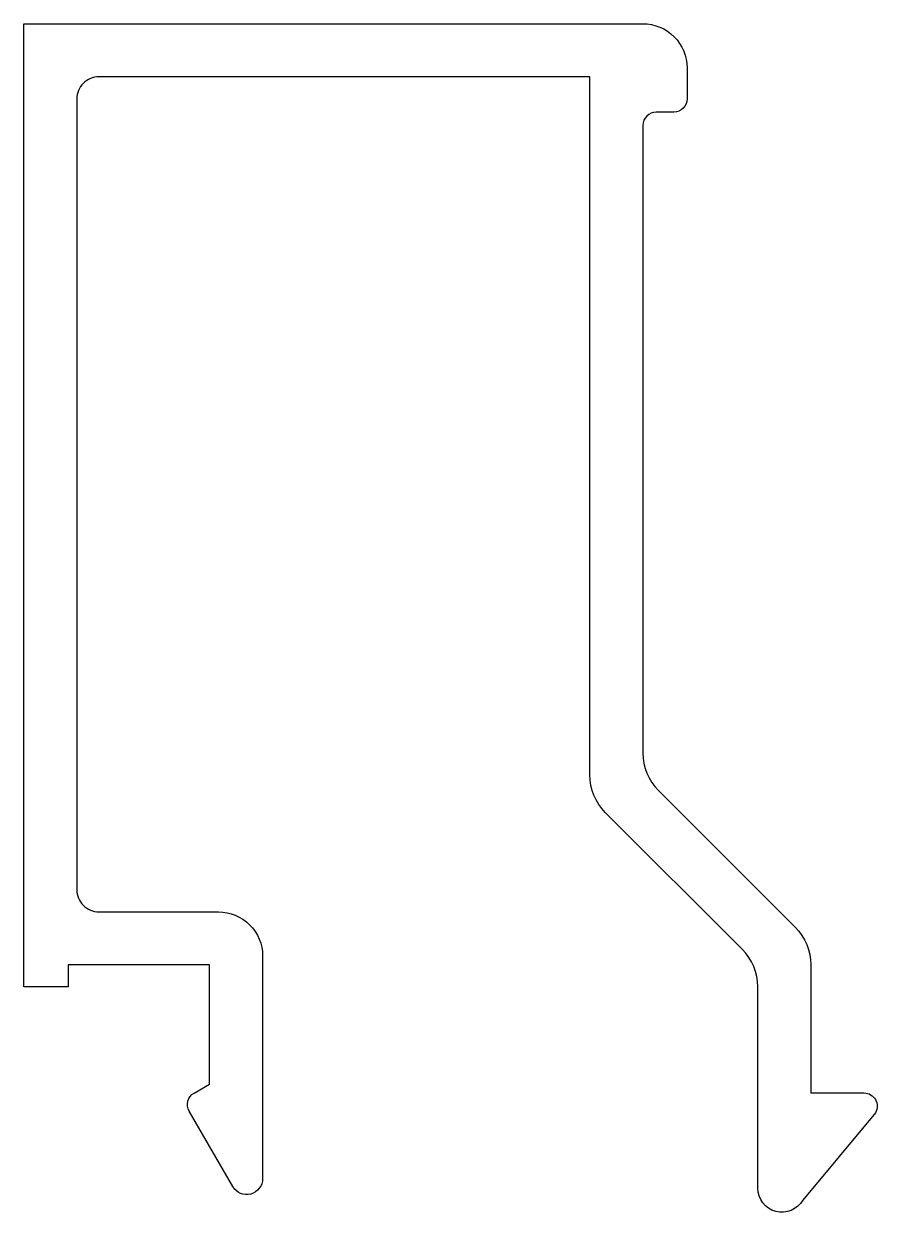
# Model space of a CAD drawing. Extents: x 895.5 to 914.8, y -14.2 to 12.7.
import ezdxf

# ---------------------------------------------------------------- set-up
doc = ezdxf.new("R2010")
doc.units = 0
doc.header["$LTSCALE"] = 15
doc.layers.add('NEW_PROFILES', color=5, linetype='CONTINUOUS')

msp = doc.modelspace()

# ---------------------------------------------------------------- linework, layer by layer
at = {"layer": 'NEW_PROFILES', "color": 0, "ltscale": 5}
msp.add_lwpolyline([(909.493, 12.733, -0.414214), (910.493, 11.733), (910.493, 11.033, -0.414214), (910.193, 10.733), (909.793, 10.733, 0.414214), (909.493, 10.433), (909.493, -3.773, 0.198912), (909.844, -4.621), (912.941, -7.718, -0.198912), (913.293, -8.567), (913.293, -11.467), (914.493, -11.467, -0.57735), (914.753, -11.917), (913.111, -13.894, -0.767327), (912.093, -13.621), (912.093, -9.064, 0.198912), (911.741, -8.215), (908.644, -5.118, -0.198912), (908.293, -4.27), (908.293, 11.533), (897.193, 11.533, 0.414214), (896.693, 11.033), (896.693, -6.867, 0.414214), (897.193, -7.367), (899.893, -7.367, -0.414214), (900.893, -8.367), (900.893, -13.406, -0.767327), (900.219, -13.586), (899.233, -11.879, -0.414214), (899.343, -11.469), (899.693, -11.267), (899.693, -8.567), (896.493, -8.567), (896.493, -9.067), (895.493, -9.067), (895.493, 12.733)], format="xyb", close=True, dxfattribs=at)

doc.saveas('drawing.dxf')
